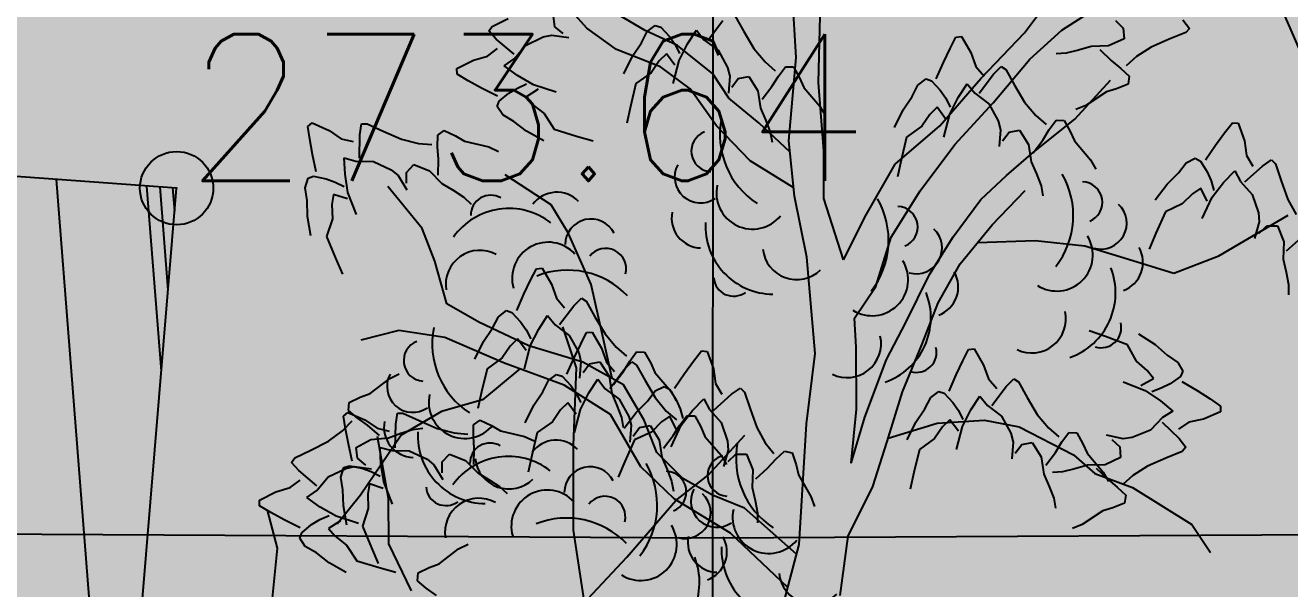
# Model space of a CAD drawing. Header units: millimetres. Extents: x 524954 to 526204, y 9523489 to 9524010.
# Drawn here: x 525657.51 to 525666.14, y 9523613.57 to 9523617.41 of the extents above; entities that cross this region are included whole.
import ezdxf

# ---------------------------------------------------------------- set-up
doc = ezdxf.new("R2010")
doc.units = ezdxf.units.MM
doc.header["$PDMODE"] = 32
doc.header["$PDSIZE"] = 0.5
doc.linetypes.add('ACAD_ISO12W100', pattern=[21, 12, -3, 0, -3, 0, -3])
for name, color, linetype in [('Arbre', 34, 'ACAD_ISO12W100'), ('Bati', 6, 'Continuous'), ('Bati_H', 1, 'Continuous'), ('Route - Route de la corniche de Brazzaville - Restitution en plan - GEM_1_2TPC', 7, 'Continuous'), ('Route - Route de la corniche de Brazzaville - Tabulations', 7, 'Continuous'), ('TopoAlt', 3, 'Continuous'), ('TOPOJIS', 7, 'Continuous')]:
    doc.layers.add(name, color=color, linetype=linetype)
doc.styles.add('Simplex 1.0', font='Simplex.shx', dxfattribs={"width": 0.99, "height": 1})

# ---------------------------------------------------------------- blocks, each defined once
blk = doc.blocks.new('TCPOINT M')
at = {"color": 0}
blk.add_point((0, 0), dxfattribs=at)
at = {"layer": 'TopoAlt', "style": 'Simplex 1.0', "width": 0.99}
blk.add_attdef('ALT', (0.15, 0.15), '', height=1, dxfattribs=at)
blk = doc.blocks.new('v088')
at = {"color": 3, "linetype": 'Continuous'}
for p, q in [((-0.0239, 12.3184), (0.0161, 12.3965)), ((0.0161, 12.3965), (0.0546, 12.3999)), ((0.0546, 12.3999), (0.1184, 12.2906)), ((-0.0686, 12.2238), (-0.0239, 12.3184)), ((0.1184, 12.2906), (0.1522, 12.1952)), ((-0.1179, 12.1126), (-0.0686, 12.2238)), ((0.1522, 12.1952), (0.2074, 12.1313)), ((0.2717, 12.1435), (0.3242, 12.1966)), ((0.3242, 12.1966), (0.3557, 12.1751)), ((0.3557, 12.1751), (0.415, 12.0689)), ((-0.2428, 12.0693), (-0.1881, 12.111)), ((-0.1881, 12.111), (-0.1505, 12.0986)), ((-0.1505, 12.0986), (-0.0915, 12.0354)), ((0.0317, 11.9844), (0.0922, 12.0781)), ((0.0922, 12.0781), (0.1437, 12.0135)), ((0.1746, 12.0155), (0.2717, 12.1435)), ((-0.344, 11.9013), (-0.2828, 11.9912)), ((-0.2828, 11.9912), (-0.2428, 12.0693)), ((-0.0915, 12.0354), (-0.0536, 11.98)), ((0.1437, 12.0135), (0.2395, 11.9416)), ((0.415, 12.0689), (0.4841, 11.9528)), ((-0.4033, 11.7804), (-0.344, 11.9013)), ((-0.1123, 11.9179), (-0.1618, 11.8694)), ((-0.0542, 11.8389), (-0.1123, 11.9179)), ((-0.0536, 11.98), (-0.0225, 11.9193)), ((-0.0252, 11.8718), (0.0317, 11.9844)), ((0.2395, 11.9416), (0.3048, 11.8248)), ((0.4841, 11.9528), (0.5601, 11.8616)), ((-0.1618, 11.8694), (-0.2169, 11.7884)), ((-0.066, 11.7153), (-0.0252, 11.8718)), ((0.3048, 11.8248), (0.32, 11.7651)), ((0.5601, 11.8616), (0.6304, 11.8005)), ((0.6527, 11.7656), (0.6994, 11.8293)), ((0.6994, 11.8293), (0.7544, 11.828)), ((0.7544, 11.828), (0.796, 11.7537)), ((1.0886, 11.7676), (1.1424, 11.8368)), ((1.1424, 11.8368), (1.1809, 11.833)), ((1.1809, 11.833), (1.2232, 11.7138)), ((-0.2169, 11.7884), (-0.3202, 11.714)), ((0.32, 11.7651), (0.3106, 11.6498)), ((0.3344, 11.6895), (0.378, 11.7487)), ((0.378, 11.7487), (0.4498, 11.7623)), ((0.4498, 11.7623), (0.5114, 11.6644)), ((0.6075, 11.6944), (0.6527, 11.7656)), ((0.796, 11.7537), (0.824, 11.6885)), ((1.027, 11.683), (1.0886, 11.7676)), ((-0.3202, 11.714), (-0.3572, 11.5582)), ((0.5114, 11.6644), (0.5299, 11.5465)), ((0.5418, 11.6075), (0.6075, 11.6944)), ((0.824, 11.6885), (0.9344, 11.5607)), ((0.9578, 11.583), (1.027, 11.683)), ((1.2232, 11.7138), (1.2386, 11.6137)), ((-0.3572, 11.5582), (-0.3824, 11.4437)), ((0.7732, 11.4945), (0.827, 11.5637)), ((0.827, 11.5637), (0.8886, 11.5945)), ((0.8886, 11.5945), (0.9232, 11.5753)), ((0.9232, 11.5753), (0.9693, 11.5022)), ((0.9344, 11.5607), (0.97, 11.497)), ((1.2386, 11.6137), (1.2809, 11.5407)), ((1.3463, 11.5407), (1.4079, 11.583)), ((1.4079, 11.583), (1.4348, 11.556)), ((1.4348, 11.556), (1.4733, 11.4406)), ((0.5299, 11.5465), (0.5653, 11.4632)), ((0.6962, 11.4176), (0.7732, 11.4945)), ((0.9693, 11.5022), (0.9963, 11.4406)), ((1.0809, 11.4291), (1.1578, 11.5099)), ((1.1578, 11.5099), (1.1963, 11.4368)), ((1.2271, 11.433), (1.3463, 11.5407)), ((-1.2987, 11.3921), (-1.2695, 11.4174)), ((-1.2853, 11.3054), (-1.2987, 11.3921)), ((-1.2695, 11.4174), (-1.1537, 11.3664)), ((-0.9434, 11.3371), (-0.9319, 11.4109)), ((-0.9319, 11.4109), (-0.8938, 11.412)), ((-0.8938, 11.412), (-0.7835, 11.3608)), ((0.5653, 11.4632), (0.5962, 11.3829)), ((0.6155, 11.3099), (0.6962, 11.4176)), ((0.927, 11.3906), (0.8693, 11.3522)), ((0.9693, 11.3022), (0.927, 11.3906)), ((0.9963, 11.4406), (1.0155, 11.3753)), ((1.004, 11.3291), (1.0809, 11.4291)), ((1.1963, 11.4368), (1.2771, 11.3483)), ((1.4733, 11.4406), (1.5194, 11.3137)), ((-1.266, 11.2026), (-1.2853, 11.3054)), ((-1.1537, 11.3664), (-1.0704, 11.3089)), ((-1.0704, 11.3089), (-0.9882, 11.2895)), ((-0.9469, 11.1764), (-0.9434, 11.3371)), ((-0.7835, 11.3608), (-0.6595, 11.3072)), ((-0.6595, 11.3072), (-0.5444, 11.2779)), ((-0.4131, 11.2545), (-0.4126, 11.3334)), ((-0.4126, 11.3334), (-0.3673, 11.3647)), ((-0.3673, 11.3647), (-0.2901, 11.3288)), ((-0.2901, 11.3288), (-0.2291, 11.2925)), ((0.5962, 11.3829), (0.6091, 11.3149)), ((0.8693, 11.3522), (0.8001, 11.2829)), ((0.9347, 11.1829), (1.004, 11.3291)), ((1.2771, 11.3483), (1.3194, 11.2214)), ((1.5194, 11.3137), (1.5771, 11.2099)), ((-0.5444, 11.2779), (-0.4516, 11.2697)), ((-0.4079, 11.1703), (-0.4131, 11.2545)), ((-0.2291, 11.2925), (-0.0648, 11.2537)), ((-0.0648, 11.2537), (0.0014, 11.223)), ((0.6847, 11.2291), (0.6193, 11.0829)), ((0.8001, 11.2829), (0.6847, 11.2291)), ((1.3194, 11.2214), (1.3232, 11.1598)), ((-1.2408, 11.0836), (-1.266, 11.2026)), ((-1.0503, 11.1789), (-0.9708, 11.1567)), ((-1.0444, 11.0675), (-1.0503, 11.1789)), ((-0.9708, 11.1567), (-0.851, 11.1547)), ((-0.851, 11.1547), (-0.7296, 11.0984)), ((-0.6257, 11.0796), (-0.5755, 11.1328)), ((-0.5755, 11.1328), (-0.4682, 11.0896)), ((-0.4102, 11.0614), (-0.4079, 11.1703)), ((1.3232, 11.1598), (1.2925, 11.0483)), ((1.3232, 11.0829), (1.3771, 11.1329)), ((1.3771, 11.1329), (1.4502, 11.1329)), ((1.4502, 11.1329), (1.4925, 11.0252)), ((1.5771, 11.2099), (1.6348, 11.1368)), ((1.6502, 11.0983), (1.7079, 11.1522)), ((1.7079, 11.1522), (1.7617, 11.1406)), ((1.7617, 11.1406), (1.7887, 11.0598)), ((-1.3166, 10.9752), (-1.2967, 11.0411)), ((-1.2967, 11.0411), (-1.2589, 11.0531)), ((-1.2589, 11.0531), (-1.1741, 11.0365)), ((-1.0245, 10.9429), (-1.0444, 11.0675)), ((-0.7296, 11.0984), (-0.6822, 11.0589)), ((-0.6822, 11.0589), (-0.6222, 10.96)), ((-0.6263, 11.0061), (-0.6257, 11.0796)), ((-0.4682, 11.0896), (-0.3841, 11.005)), ((0.6193, 11.0829), (0.5731, 10.9752)), ((1.5925, 11.0368), (1.6502, 11.0983)), ((1.7887, 11.0598), (1.8041, 10.9906)), ((-1.3032, 10.8885), (-1.3166, 10.9752)), ((-1.1741, 11.0365), (-1.1109, 11.0139)), ((-1.1109, 11.0139), (-1.0501, 10.983)), ((-0.3841, 11.005), (-0.3065, 10.9583)), ((-0.3065, 10.9583), (-0.2344, 10.9114)), ((1.4925, 11.0252), (1.4886, 10.906)), ((1.5117, 10.9637), (1.5925, 11.0368)), ((1.8041, 10.9906), (1.8887, 10.8444)), ((-1.3, 10.7798), (-1.3032, 10.8885)), ((-1.122, 10.9292), (-1.1336, 10.8608)), ((-1.0286, 10.8992), (-1.122, 10.9292)), ((-0.9657, 10.7922), (-1.0245, 10.9429)), ((-0.2344, 10.9114), (-0.1841, 10.8638)), ((1.4886, 10.906), (1.5079, 10.8175)), ((-1.2771, 10.6471), (-1.3, 10.7798)), ((-1.1336, 10.8608), (-1.1308, 10.7629)), ((1.5079, 10.8175), (1.5233, 10.7329)), ((1.8887, 10.8444), (1.9118, 10.7752)), ((-1.1308, 10.7629), (-1.1708, 10.642)), ((1.5233, 10.7329), (1.5233, 10.6636)), ((-1.1708, 10.642), (-1.1094, 10.4942)), ((-1.1094, 10.4942), (-1.0628, 10.3867)), ((-0.648, 10.3846), (-0.514, 10.4875)), ((-0.514, 10.4875), (-0.4484, 10.5194)), ((-0.7912, 10.3231), (-0.7146, 10.3603)), ((-0.7146, 10.3603), (-0.648, 10.3846)), ((-0.7957, 10.2682), (-0.7912, 10.3231)), ((-0.7348, 10.218), (-0.7957, 10.2682)), ((-0.6662, 10.1688), (-0.7348, 10.218)), ((-2.3098, 7.06), (-2.2004, 7.1132)), ((-1.8828, 7.0578), (-1.8923, 7.1303)), ((-0.8351, 6.9716), (-0.7381, 7.0997)), ((-0.654, 7.1313), (-0.5947, 7.0251)), ((1.9408, 7.0996), (1.9941, 7.049)), ((2.3991, 7.1055), (2.4452, 7.0467)), ((-2.333, 7.0298), (-2.3098, 7.06)), ((-2.283, 6.9743), (-2.333, 7.0298)), ((-2.0833, 6.9307), (-1.963, 6.9891)), ((-1.963, 6.9891), (-1.9025, 7.0009)), ((-1.9025, 7.0009), (-1.7879, 6.9849)), ((-1.8262, 7.0109), (-1.8828, 7.0578)), ((-1.2925, 6.9474), (-1.2526, 7.0255)), ((-1.2526, 7.0255), (-1.1978, 7.0672)), ((-1.1978, 7.0672), (-1.1602, 7.0548)), ((-1.1602, 7.0548), (-1.1012, 6.9916)), ((-1.1012, 6.9916), (-1.0633, 6.9361)), ((-0.978, 6.9406), (-0.9175, 7.0343)), ((-0.9175, 7.0343), (-0.8661, 6.9697)), ((-0.5947, 7.0251), (-0.5257, 6.909)), ((0.8128, 6.9092), (0.8527, 6.9872)), ((0.8527, 6.9872), (0.8913, 6.9906)), ((0.8913, 6.9906), (0.9551, 6.8814)), ((1.9941, 7.049), (1.9988, 6.9761)), ((2.4201, 7.0181), (2.3073, 6.9725)), ((2.4452, 7.0467), (2.4201, 7.0181)), ((-2.3415, 6.858), (-2.2745, 6.9095)), ((-2.1607, 6.8701), (-2.283, 6.9743)), ((-2.1606, 6.8391), (-2.0833, 6.9307)), ((-1.3538, 6.8575), (-1.2925, 6.9474)), ((-1.0633, 6.9361), (-1.0322, 6.8755)), ((-1.0349, 6.828), (-0.978, 6.9406)), ((-0.8661, 6.9697), (-0.7702, 6.8978)), ((-0.5257, 6.909), (-0.4496, 6.8178)), ((0.7681, 6.8145), (0.8128, 6.9092)), ((1.7747, 6.9234), (1.6876, 6.8986)), ((1.8939, 6.9271), (1.7747, 6.9234)), ((1.8337, 6.904), (1.9118, 6.828)), ((1.9988, 6.9761), (1.8939, 6.9271)), ((2.1835, 6.9184), (2.0835, 6.8543)), ((2.3073, 6.9725), (2.1835, 6.9184)), ((-2.5514, 6.7723), (-2.4387, 6.8298)), ((-2.4387, 6.8298), (-2.3415, 6.858)), ((-2.228, 6.7914), (-2.1606, 6.8391)), ((-1.413, 6.7366), (-1.3538, 6.8575)), ((-1.1715, 6.8255), (-1.2266, 6.7446)), ((-1.122, 6.8741), (-1.1715, 6.8255)), ((-1.0639, 6.7951), (-1.122, 6.8741)), ((-1.0757, 6.6715), (-1.0349, 6.828)), ((-0.7702, 6.8978), (-0.705, 6.781)), ((-0.4496, 6.8178), (-0.3793, 6.7567)), ((0.7187, 6.7034), (0.7681, 6.8145)), ((0.9551, 6.8814), (0.9888, 6.786)), ((1.6041, 6.8779), (1.535, 6.8736)), ((1.6876, 6.8986), (1.6041, 6.8779)), ((1.9118, 6.828), (1.9768, 6.7743)), ((2.0835, 6.8543), (2.0142, 6.7921)), ((-2.5502, 6.7337), (-2.5514, 6.7723)), ((-2.4746, 6.6893), (-2.5502, 6.7337)), ((-2.1379, 6.7256), (-2.228, 6.7914)), ((-1.2266, 6.7446), (-1.3299, 6.6702)), ((-0.705, 6.781), (-0.6897, 6.7213)), ((-0.357, 6.7218), (-0.3104, 6.7855)), ((-0.3104, 6.7855), (-0.2553, 6.7842)), ((-0.2553, 6.7842), (-0.2138, 6.7099)), ((0.9888, 6.786), (1.0441, 6.7221)), ((1.0112, 6.6062), (1.1083, 6.7343)), ((1.1083, 6.7343), (1.1609, 6.7873)), ((1.1609, 6.7873), (1.1923, 6.7659)), ((1.1923, 6.7659), (1.2517, 6.6597)), ((1.9768, 6.7743), (2.0342, 6.7201)), ((-2.3827, 6.6392), (-2.4746, 6.6893)), ((-2.1959, 6.6055), (-2.1384, 6.6402)), ((-2.1384, 6.6402), (-2.076, 6.6678)), ((-2.0288, 6.6624), (-2.1379, 6.7256)), ((-1.8748, 6.6127), (-2.0288, 6.6624)), ((-1.3299, 6.6702), (-1.3669, 6.5144)), ((-0.6897, 6.7213), (-0.6991, 6.6059)), ((-0.6753, 6.6457), (-0.6318, 6.7049)), ((-0.6318, 6.7049), (-0.56, 6.7185)), ((-0.56, 6.7185), (-0.4983, 6.6206)), ((-0.4679, 6.5637), (-0.4022, 6.6506)), ((-0.4022, 6.6506), (-0.357, 6.7218)), ((-0.2138, 6.7099), (-0.1857, 6.6447)), ((-0.1857, 6.6447), (-0.0753, 6.5169)), ((0.5538, 6.582), (0.5938, 6.6601)), ((0.5938, 6.6601), (0.6485, 6.7018)), ((0.6485, 6.7018), (0.6861, 6.6893)), ((0.6861, 6.6893), (0.7451, 6.6262)), ((0.8684, 6.5752), (0.9289, 6.6689)), ((0.9289, 6.6689), (0.9803, 6.6043)), ((1.2517, 6.6597), (1.3207, 6.5436)), ((2.0261, 6.6656), (1.9472, 6.6337)), ((2.0342, 6.7201), (2.0261, 6.6656)), ((-2.2745, 6.5836), (-2.3827, 6.6392)), ((-2.2624, 6.5503), (-2.1959, 6.6055)), ((-1.9976, 6.6315), (-2.0798, 6.5781)), ((-2.0798, 6.5781), (-2.0342, 6.5259)), ((-0.4983, 6.6206), (-0.4798, 6.5027)), ((0.4926, 6.4921), (0.5538, 6.582)), ((0.7451, 6.6262), (0.7831, 6.5707)), ((0.7831, 6.5707), (0.8142, 6.5101)), ((0.8114, 6.4626), (0.8684, 6.5752)), ((0.9803, 6.6043), (1.0762, 6.5324)), ((1.879, 6.6139), (1.7385, 6.5203)), ((1.9472, 6.6337), (1.879, 6.6139)), ((-2.2769, 6.5134), (-2.2624, 6.5503)), ((-2.2384, 6.4564), (-2.2769, 6.5134)), ((-2.0342, 6.5259), (-1.9565, 6.4662)), ((-1.3669, 6.5144), (-1.3922, 6.3999)), ((-0.4798, 6.5027), (-0.4444, 6.4194)), ((-0.0753, 6.5169), (-0.0397, 6.4532)), ((0.4333, 6.3712), (0.4926, 6.4921)), ((0.7244, 6.5087), (0.6749, 6.4601)), ((0.7824, 6.4297), (0.7244, 6.5087)), ((1.0762, 6.5324), (1.1414, 6.4156)), ((1.3207, 6.5436), (1.3968, 6.4523)), ((1.7385, 6.5203), (1.6708, 6.4929)), ((-3.5682, 6.3771), (-3.539, 6.4025)), ((-3.539, 6.4025), (-3.4232, 6.3514)), ((-3.2129, 6.3221), (-3.2014, 6.3959)), ((-3.2014, 6.3959), (-3.1633, 6.397)), ((-3.1633, 6.397), (-3.053, 6.3458)), ((-2.1628, 6.412), (-2.2384, 6.4564)), ((-2.0765, 6.3457), (-2.1628, 6.412)), ((-1.9565, 6.4662), (-1.8881, 6.3588)), ((-0.4444, 6.4194), (-0.4135, 6.3391)), ((0.6749, 6.4601), (0.6198, 6.3792)), ((0.7707, 6.306), (0.8114, 6.4626)), ((1.1414, 6.4156), (1.1567, 6.3559)), ((1.3968, 6.4523), (1.4671, 6.3913)), ((1.4894, 6.3564), (1.536, 6.4201)), ((1.536, 6.4201), (1.5911, 6.4188)), ((1.5911, 6.4188), (1.6326, 6.3444)), ((2.6849, 6.3343), (2.7388, 6.4036)), ((2.7388, 6.4036), (2.7772, 6.3997)), ((2.7772, 6.3997), (2.8196, 6.2805)), ((-3.5548, 6.2904), (-3.5682, 6.3771)), ((-3.4232, 6.3514), (-3.3399, 6.2939)), ((-3.2164, 6.1615), (-3.2129, 6.3221)), ((-3.053, 6.3458), (-2.929, 6.2922)), ((-2.6826, 6.2395), (-2.6821, 6.3185)), ((-2.6821, 6.3185), (-2.6368, 6.3497)), ((-2.6368, 6.3497), (-2.5596, 6.3138)), ((-2.5596, 6.3138), (-2.4986, 6.2775)), ((-1.9592, 6.2797), (-2.0765, 6.3457)), ((-1.8881, 6.3588), (-1.7347, 6.313)), ((-1.7347, 6.313), (-1.6219, 6.2812)), ((-0.4135, 6.3391), (-0.4006, 6.2711)), ((0.5164, 6.3047), (0.4795, 6.1489)), ((0.6198, 6.3792), (0.5164, 6.3047)), ((1.1567, 6.3559), (1.1472, 6.2405)), ((1.171, 6.2803), (1.2146, 6.3394)), ((1.2146, 6.3394), (1.2864, 6.3531)), ((1.2864, 6.3531), (1.3481, 6.2552)), ((1.4442, 6.2852), (1.4894, 6.3564)), ((1.6326, 6.3444), (1.6606, 6.2793)), ((2.6234, 6.2497), (2.6849, 6.3343)), ((-3.5355, 6.1876), (-3.5548, 6.2904)), ((-3.3399, 6.2939), (-3.2577, 6.2746)), ((-2.929, 6.2922), (-2.8139, 6.2629)), ((-2.8139, 6.2629), (-2.7211, 6.2547)), ((-2.6774, 6.1553), (-2.6826, 6.2395)), ((-2.4986, 6.2775), (-2.3343, 6.2387)), ((-2.3343, 6.2387), (-2.2681, 6.208)), ((1.3481, 6.2552), (1.3665, 6.1373)), ((1.3784, 6.1983), (1.4442, 6.2852)), ((1.6606, 6.2793), (1.771, 6.1515)), ((2.5541, 6.1497), (2.6234, 6.2497)), ((2.8196, 6.2805), (2.8349, 6.1805)), ((-3.5103, 6.0686), (-3.5355, 6.1876)), ((-3.3198, 6.1639), (-3.2403, 6.1417)), ((-3.3139, 6.0525), (-3.3198, 6.1639)), ((-3.2403, 6.1417), (-3.1205, 6.1398)), ((-3.1205, 6.1398), (-2.9991, 6.0834)), ((-2.6797, 6.0464), (-2.6774, 6.1553)), ((0.4795, 6.1489), (0.4542, 6.0345)), ((1.3665, 6.1373), (1.4019, 6.054)), ((1.771, 6.1515), (1.8066, 6.0878)), ((2.3695, 6.0612), (2.4234, 6.1305)), ((2.4234, 6.1305), (2.4849, 6.1612)), ((2.4849, 6.1612), (2.5195, 6.142)), ((2.5195, 6.142), (2.5657, 6.0689)), ((2.8349, 6.1805), (2.8773, 6.1074)), ((2.9427, 6.1074), (3.0042, 6.1497)), ((3.0042, 6.1497), (3.0311, 6.1228)), ((3.0311, 6.1228), (3.0696, 6.0074)), ((-3.5662, 6.0262), (-3.5284, 6.0381)), ((-3.5284, 6.0381), (-3.4436, 6.0215)), ((-3.294, 5.9279), (-3.3139, 6.0525)), ((-2.9991, 6.0834), (-2.9517, 6.044)), ((-2.9517, 6.044), (-2.8917, 5.945)), ((-2.8958, 5.9912), (-2.8952, 6.0647)), ((-2.8952, 6.0647), (-2.845, 6.1178)), ((-2.845, 6.1178), (-2.7377, 6.0747)), ((-2.7377, 6.0747), (-2.6536, 5.99)), ((1.4019, 6.054), (1.4328, 5.9737)), ((2.2926, 5.9843), (2.3695, 6.0612)), ((2.5657, 6.0689), (2.5926, 6.0074)), ((2.6772, 5.9958), (2.7542, 6.0766)), ((2.7542, 6.0766), (2.7926, 6.0035)), ((2.8234, 5.9997), (2.9427, 6.1074)), ((-3.5861, 5.9603), (-3.5662, 6.0262)), ((-3.5727, 5.8736), (-3.5861, 5.9603)), ((-3.4436, 6.0215), (-3.3804, 5.9989)), ((-3.3804, 5.9989), (-3.3196, 5.968)), ((-2.6536, 5.99), (-2.576, 5.9433)), ((1.4328, 5.9737), (1.4458, 5.9057)), ((2.2118, 5.8766), (2.2926, 5.9843)), ((2.5234, 5.9574), (2.4657, 5.9189)), ((2.5657, 5.8689), (2.5234, 5.9574)), ((2.5926, 6.0074), (2.6118, 5.942)), ((2.6003, 5.8958), (2.6772, 5.9958)), ((2.7926, 6.0035), (2.8734, 5.9151)), ((3.0696, 6.0074), (3.1158, 5.8804)), ((-3.5695, 5.7648), (-3.5727, 5.8736)), ((-3.3915, 5.9142), (-3.4031, 5.8459)), ((-3.2981, 5.8843), (-3.3915, 5.9142)), ((-3.2352, 5.7773), (-3.294, 5.9279)), ((-2.576, 5.9433), (-2.5039, 5.8964)), ((-2.5039, 5.8964), (-2.4536, 5.8489)), ((2.4657, 5.9189), (2.3964, 5.8497)), ((2.5311, 5.7497), (2.6003, 5.8958)), ((2.8734, 5.9151), (2.9157, 5.7881)), ((3.1158, 5.8804), (3.1734, 5.7766)), ((-3.4031, 5.8459), (-3.4003, 5.748)), ((2.281, 5.7958), (2.2156, 5.6496)), ((2.3964, 5.8497), (2.281, 5.7958)), ((2.9157, 5.7881), (2.9196, 5.7266)), ((-3.5466, 5.6322), (-3.5695, 5.7648)), ((-3.4003, 5.748), (-3.4403, 5.6271)), ((2.9196, 5.7266), (2.8888, 5.615)), ((2.9196, 5.6496), (2.9734, 5.6996)), ((2.9734, 5.6996), (3.0465, 5.6996)), ((3.0465, 5.6996), (3.0888, 5.5919)), ((-3.4403, 5.6271), (-3.3789, 5.4792)), ((2.2156, 5.6496), (2.1695, 5.5419)), ((3.0888, 5.5919), (3.085, 5.4727)), ((3.1081, 5.5304), (3.1888, 5.6035)), ((-3.3789, 5.4792), (-3.3323, 5.3717)), ((3.085, 5.4727), (3.1042, 5.3842)), ((3.1042, 5.3842), (3.1196, 5.2996)), ((3.1196, 5.2996), (3.1196, 5.2304)), ((-1.7068, 4.8945), (-1.6668, 4.9726)), ((-1.6668, 4.9726), (-1.6283, 4.976)), ((-1.6283, 4.976), (-1.5645, 4.8667)), ((1.8724, 4.9461), (1.762, 4.9854)), ((2.0224, 4.89), (1.8724, 4.9461)), ((2.0987, 4.9642), (2.2113, 4.8904)), ((-1.7514, 4.7999), (-1.7068, 4.8945)), ((-1.5645, 4.8667), (-1.5307, 4.7714)), ((0.8993, 4.7791), (0.9393, 4.8572)), ((0.9393, 4.8572), (0.9778, 4.8606)), ((0.9778, 4.8606), (1.0416, 4.7513)), ((2.0834, 4.7783), (2.0224, 4.89)), ((2.2113, 4.8904), (2.2929, 4.8185)), ((-1.8008, 4.6887), (-1.7514, 4.7999)), ((-1.5307, 4.7714), (-1.4755, 4.7074)), ((-1.4112, 4.7196), (-1.3587, 4.7727)), ((-1.3587, 4.7727), (-1.3272, 4.7513)), ((-1.3272, 4.7513), (-1.2679, 4.6451)), ((0.8546, 4.6845), (0.8993, 4.7791)), ((1.0416, 4.7513), (1.0754, 4.656)), ((2.1569, 4.7135), (2.0834, 4.7783)), ((2.2929, 4.8185), (2.3654, 4.7691)), ((2.3654, 4.7691), (2.4, 4.7096)), ((-3.1435, 4.5571), (-3.0095, 4.66)), ((-3.0095, 4.66), (-2.9439, 4.6918)), ((-1.9257, 4.6454), (-1.871, 4.6871)), ((-1.871, 4.6871), (-1.8334, 4.6747)), ((-1.8334, 4.6747), (-1.7744, 4.6115)), ((-1.5083, 4.5916), (-1.4112, 4.7196)), ((0.8053, 4.5733), (0.8546, 4.6845)), ((1.1948, 4.6042), (1.2474, 4.6573)), ((1.2474, 4.6573), (1.2789, 4.6359)), ((2.1133, 4.6106), (2.1989, 4.6584)), ((2.1989, 4.6584), (2.1569, 4.7135)), ((2.383, 4.6739), (2.3129, 4.6232)), ((2.4, 4.7096), (2.383, 4.6739)), ((-1.9657, 4.5674), (-1.9257, 4.6454)), ((-1.7744, 4.6115), (-1.7365, 4.5561)), ((-1.6512, 4.5605), (-1.5907, 4.6542)), ((-1.5907, 4.6542), (-1.5392, 4.5896)), ((-1.5392, 4.5896), (-1.4434, 4.5178)), ((-1.2679, 4.6451), (-1.1988, 4.529)), ((0.6804, 4.53), (0.7351, 4.5718)), ((0.7351, 4.5718), (0.7727, 4.5593)), ((1.0754, 4.656), (1.1306, 4.592)), ((1.0978, 4.4762), (1.1948, 4.6042)), ((1.2789, 4.6359), (1.3382, 4.5297)), ((1.9921, 4.6376), (2.1424, 4.5777)), ((2.1424, 4.5777), (2.247, 4.5072)), ((2.2532, 4.5924), (2.1892, 4.5691)), ((2.3129, 4.6232), (2.2532, 4.5924)), ((2.3928, 4.6398), (2.497, 4.577)), ((2.497, 4.577), (2.5853, 4.5209)), ((-3.2911, 4.4407), (-3.2867, 4.4956)), ((-3.2867, 4.4956), (-3.2101, 4.5328)), ((-3.2101, 4.5328), (-3.1435, 4.5571)), ((-2.0269, 4.4774), (-1.9657, 4.5674)), ((-1.7952, 4.494), (-1.8447, 4.4455)), ((-1.7371, 4.415), (-1.7952, 4.494)), ((-1.7365, 4.5561), (-1.7054, 4.4954)), ((-1.7081, 4.4479), (-1.6512, 4.5605)), ((-1.4434, 4.5178), (-1.3781, 4.401)), ((-1.1988, 4.529), (-1.1228, 4.4377)), ((0.6404, 4.452), (0.6804, 4.53)), ((0.7727, 4.5593), (0.8317, 4.4961)), ((0.8317, 4.4961), (0.8696, 4.4407)), ((0.9549, 4.4451), (1.0154, 4.5388)), ((1.0154, 4.5388), (1.0668, 4.4742)), ((1.3382, 4.5297), (1.4072, 4.4136)), ((2.247, 4.5072), (2.3325, 4.4356)), ((2.5853, 4.5209), (2.6578, 4.4715)), ((-3.2303, 4.3905), (-3.2911, 4.4407)), ((-2.0862, 4.3565), (-2.0269, 4.4774)), ((-1.8447, 4.4455), (-1.8998, 4.3645)), ((-1.7488, 4.2914), (-1.7081, 4.4479)), ((-1.3781, 4.401), (-1.3629, 4.3412)), ((-1.1228, 4.4377), (-1.0524, 4.3767)), ((-1.0302, 4.3418), (-0.9835, 4.4054)), ((-0.9835, 4.4054), (-0.9285, 4.4041)), ((-0.9285, 4.4041), (-0.8869, 4.3298)), ((0.5791, 4.362), (0.6404, 4.452)), ((0.8696, 4.4407), (0.9007, 4.38)), ((0.898, 4.3325), (0.9549, 4.4451)), ((1.0668, 4.4742), (1.1627, 4.4024)), ((1.1627, 4.4024), (1.228, 4.2856)), ((1.4072, 4.4136), (1.4833, 4.3223)), ((2.3325, 4.4356), (2.262, 4.3926)), ((2.6564, 4.4329), (2.5401, 4.3831)), ((2.6578, 4.4715), (2.6564, 4.4329)), ((-3.3314, 4.3035), (-3.2664, 4.3702)), ((-3.1617, 4.3413), (-3.2303, 4.3905)), ((-3.0788, 4.2707), (-3.1617, 4.3413)), ((-2.9333, 4.2859), (-2.8514, 4.3121)), ((-2.8514, 4.3121), (-2.7828, 4.3211)), ((-1.8998, 4.3645), (-2.0031, 4.2901)), ((-1.3629, 4.3412), (-1.3723, 4.2259)), ((-1.3485, 4.2656), (-1.3049, 4.3248)), ((-1.3049, 4.3248), (-1.2331, 4.3384)), ((-1.2331, 4.3384), (-1.1715, 4.2405)), ((-1.0754, 4.2705), (-1.0302, 4.3418)), ((-0.8869, 4.3298), (-0.8589, 4.2646)), ((0.5199, 4.2411), (0.5791, 4.362)), ((0.7614, 4.3301), (0.7063, 4.2491)), ((0.8109, 4.3786), (0.7614, 4.3301)), ((0.869, 4.2996), (0.8109, 4.3786)), ((0.8572, 4.176), (0.898, 4.3325)), ((1.4833, 4.3223), (1.5536, 4.2613)), ((2.262, 4.3926), (2.1788, 4.3064)), ((2.2601, 4.3616), (2.3751, 4.2494)), ((2.4412, 4.3615), (2.371, 4.3146)), ((2.5401, 4.3831), (2.4412, 4.3615)), ((-3.5467, 4.1705), (-3.4268, 4.2328)), ((-3.4268, 4.2328), (-3.3314, 4.3035)), ((-3.2386, 4.1877), (-3.1373, 4.2436)), ((-3.1373, 4.2436), (-3.0186, 4.2553)), ((-3.0186, 4.2553), (-2.9333, 4.2859)), ((-2.0031, 4.2901), (-2.0401, 4.1343)), ((-1.1715, 4.2405), (-1.153, 4.1227)), ((-1.1411, 4.1837), (-1.0754, 4.2705)), ((-0.8589, 4.2646), (-0.7485, 4.1368)), ((0.7063, 4.2491), (0.603, 4.1747)), ((1.228, 4.2856), (1.2432, 4.2258)), ((1.2432, 4.2258), (1.2338, 4.1105)), ((1.5307, 4.1551), (1.5759, 4.2264)), ((1.5759, 4.2264), (1.6226, 4.29)), ((1.6226, 4.29), (1.6776, 4.2887)), ((1.6776, 4.2887), (1.7191, 4.2144)), ((1.9936, 4.2484), (1.8803, 4.2721)), ((1.9168, 4.2436), (1.9701, 4.193)), ((2.0548, 4.2561), (1.9936, 4.2484)), ((2.1788, 4.3064), (2.0548, 4.2561)), ((2.3751, 4.2494), (2.4212, 4.1906)), ((-3.6561, 4.1174), (-3.5467, 4.1705)), ((-3.2291, 4.1152), (-3.2386, 4.1877)), ((0.603, 4.1747), (0.566, 4.0189)), ((1.2576, 4.1502), (1.3011, 4.2094)), ((1.3011, 4.2094), (1.373, 4.223)), ((1.373, 4.223), (1.4346, 4.1251)), ((1.465, 4.0683), (1.5307, 4.1551)), ((1.7191, 4.2144), (1.7472, 4.1493)), ((1.7472, 4.1493), (1.8576, 4.0214)), ((1.9701, 4.193), (1.9747, 4.12)), ((2.396, 4.1621), (2.2833, 4.1164)), ((2.4212, 4.1906), (2.396, 4.1621)), ((-3.6793, 4.0872), (-3.6561, 4.1174)), ((-3.6294, 4.0317), (-3.6793, 4.0872)), ((-3.3093, 4.0465), (-3.2488, 4.0583)), ((-3.2488, 4.0583), (-3.1342, 4.0423)), ((-3.1725, 4.0683), (-3.2291, 4.1152)), ((-2.0401, 4.1343), (-2.0653, 4.0199)), ((-1.153, 4.1227), (-1.1176, 4.0393)), ((-0.7485, 4.1368), (-0.7129, 4.0731)), ((1.4346, 4.1251), (1.4531, 4.0073)), ((1.7506, 4.0673), (1.6636, 4.0426)), ((1.8699, 4.071), (1.7506, 4.0673)), ((1.9747, 4.12), (1.8699, 4.071)), ((2.1595, 4.0623), (2.0595, 3.9982)), ((2.2833, 4.1164), (2.1595, 4.0623)), ((-3.5071, 3.9275), (-3.6294, 4.0317)), ((-3.5069, 3.8964), (-3.4297, 3.988)), ((-3.4297, 3.988), (-3.3093, 4.0465)), ((-1.1176, 4.0393), (-1.0867, 3.9591)), ((0.566, 4.0189), (0.5407, 3.9045)), ((1.4531, 4.0073), (1.4885, 3.9239)), ((1.5801, 4.0219), (1.511, 4.0175)), ((1.6636, 4.0426), (1.5801, 4.0219)), ((1.8097, 4.0479), (1.8877, 3.9719)), ((1.8576, 4.0214), (1.8932, 3.9577)), ((1.8877, 3.9719), (1.9528, 3.9182)), ((2.0595, 3.9982), (1.9902, 3.936)), ((-3.8977, 3.8297), (-3.785, 3.8871)), ((-3.785, 3.8871), (-3.6878, 3.9154)), ((-3.6878, 3.9154), (-3.6208, 3.9668)), ((-3.5743, 3.8488), (-3.5069, 3.8964)), ((-1.0867, 3.9591), (-1.0738, 3.891)), ((1.4885, 3.9239), (1.5194, 3.8437)), ((1.9528, 3.9182), (2.0102, 3.864)), ((-3.8965, 3.791), (-3.8977, 3.8297)), ((-3.4842, 3.783), (-3.5743, 3.8488)), ((1.5194, 3.8437), (1.5323, 3.7756)), ((2.002, 3.8096), (1.9231, 3.7776)), ((2.0102, 3.864), (2.002, 3.8096)), ((-3.8209, 3.7466), (-3.8965, 3.791)), ((-3.729, 3.6966), (-3.8209, 3.7466)), ((-3.4847, 3.6976), (-3.4223, 3.7252)), ((-3.3751, 3.7197), (-3.4842, 3.783)), ((-3.2212, 3.6701), (-3.3751, 3.7197)), ((1.855, 3.7579), (1.7144, 3.6642)), ((1.9231, 3.7776), (1.855, 3.7579)), ((-3.6208, 3.641), (-3.729, 3.6966)), ((-3.6087, 3.6076), (-3.5422, 3.6629)), ((-3.5422, 3.6629), (-3.4847, 3.6976)), ((-3.3439, 3.6889), (-3.4261, 3.6355)), ((-3.4261, 3.6355), (-3.3805, 3.5833)), ((1.7144, 3.6642), (1.6468, 3.6368)), ((-3.6232, 3.5708), (-3.6087, 3.6076)), ((-3.5847, 3.5138), (-3.6232, 3.5708)), ((-3.3805, 3.5833), (-3.3028, 3.5236)), ((-3.5091, 3.4694), (-3.5847, 3.5138)), ((-3.4228, 3.4031), (-3.5091, 3.4694)), ((-3.3028, 3.5236), (-3.2344, 3.4162)), ((-3.3055, 3.337), (-3.4228, 3.4031)), ((-3.2344, 3.4162), (-3.081, 3.3703)), ((-3.081, 3.3703), (-2.9682, 3.3386))]:
    blk.add_line(p, q, dxfattribs=at)
at = {"linetype": 'Continuous'}
for p, q in [((0.2897, 11.7219), (0.1969, 11.9998)), ((0.2697, 11.1929), (0.2897, 11.7219)), ((-0.9914, 10.8307), (-1.0686, 11.252)), ((1.1882, 10.9882), (1.4374, 11.2608)), ((0.2693, 10.6145), (0.2697, 11.1929)), ((0.9679, 10.8157), (1.1882, 10.9882)), ((-0.9911, 10.5198), (-0.9914, 10.8307)), ((0.6339, 10.4293), (0.9679, 10.8157)), ((-1.7492, 10.4915), (-1.8168, 10.7513)), ((0.3448, 10.1217), (0.2693, 10.6145)), ((-1.8059, 9.9306), (-1.7492, 10.4915)), ((-0.8352, 10.1996), (-0.9911, 10.5198)), ((0.3358, 10.1122), (0.6339, 10.4293)), ((-0.2365, 6.8477), (-0.2742, 7.4626)), ((-1.6648, 7.048), (-1.9323, 7.3471)), ((1.3209, 7.0171), (1.4418, 7.1813)), ((1.5755, 7.0348), (1.778, 7.1634)), ((-1.2665, 7.0314), (-1.4491, 7.1395)), ((-0.0837, 6.6768), (-0.0745, 7.1309)), ((-1.4628, 6.9029), (-1.6648, 7.048)), ((-1.0467, 6.9303), (-1.2665, 7.0314)), ((1.0227, 6.7061), (1.3209, 7.0171)), ((1.3557, 6.8374), (1.5755, 7.0348)), ((-1.1618, 6.7848), (-1.4628, 6.9029)), ((-0.8063, 6.7363), (-1.0467, 6.9303)), ((-0.2869, 6.2807), (-0.2365, 6.8477)), ((1.107, 6.54), (1.3557, 6.8374)), ((-0.9597, 6.6336), (-1.1618, 6.7848)), ((-0.6972, 6.5707), (-0.8063, 6.7363)), ((-0.0491, 6.2111), (-0.0837, 6.6768)), ((0.7433, 6.3831), (1.0227, 6.7061)), ((1.6628, 6.4272), (1.906, 6.6935)), ((-0.7803, 6.3824), (-0.9597, 6.6336)), ((-0.4884, 6.4009), (-0.6972, 6.5707)), ((0.8455, 6.2546), (1.107, 6.54)), ((-0.5514, 6.1446), (-0.7803, 6.3824)), ((-0.2789, 6.2036), (-0.4884, 6.4009)), ((0.4379, 6.1217), (0.7433, 6.3831)), ((1.3814, 6.2037), (1.6628, 6.4272)), ((-0.2479, 5.9022), (-0.2869, 6.2807)), ((-0.0486, 5.8877), (-0.0491, 6.2111)), ((0.6096, 5.9388), (0.8455, 6.2546)), ((-0.2539, 5.9607), (-0.5514, 6.1446)), ((1.1982, 6.0444), (1.3814, 6.2037)), ((-1.9071, 5.8427), (-2.2223, 6.0475)), ((0.2399, 5.7756), (0.4379, 6.1217)), ((1.0213, 5.879), (1.1982, 6.0444)), ((-2.7868, 5.6812), (-3.0229, 5.9686)), ((-0.1646, 5.4873), (-0.2479, 5.9022)), ((0.0846, 5.4676), (-0.0486, 5.8877)), ((0.4109, 5.6237), (0.6096, 5.9388)), ((0.8338, 5.6263), (1.0213, 5.879)), ((1.0995, 5.7065), (1.3247, 5.9413)), ((-1.7911, 5.6523), (-1.9071, 5.8427)), ((0.0846, 5.4676), (0.2399, 5.7756)), ((0.8812, 5.4407), (1.0995, 5.7065)), ((2.6462, 5.4963), (3.1193, 5.7735)), ((-2.7013, 5.4591), (-2.7868, 5.6812)), ((-1.6346, 5.3011), (-1.7911, 5.6523)), ((0.3061, 5.2857), (0.4109, 5.6237)), ((0.6713, 5.3679), (0.8338, 5.6263)), ((1.0006, 5.5861), (1.394, 5.6007)), ((1.394, 5.6007), (1.7306, 5.5642)), ((1.7306, 5.5642), (1.9997, 5.4827)), ((-2.6206, 5.1685), (-2.7013, 5.4591)), ((-0.1073, 4.8293), (-0.1646, 5.4873)), ((0.7312, 5.1764), (0.8812, 5.4407)), ((1.9997, 5.4827), (2.3377, 5.3779)), ((2.3377, 5.3779), (2.6462, 5.4963)), ((0.5102, 5.0412), (0.6713, 5.3679)), ((-1.5592, 4.9668), (-1.6346, 5.3011)), ((0.1613, 5.0712), (0.3061, 5.2857)), ((0.6191, 4.888), (0.7312, 5.1764)), ((-2.4003, 5.0425), (-2.6206, 5.1685)), ((-2.0611, 4.8817), (-2.4003, 5.0425)), ((0.1717, 4.8724), (0.1613, 5.0712)), ((0.3786, 4.7897), (0.5102, 5.0412)), ((-2.9464, 4.9876), (-3.2062, 4.92)), ((-2.6344, 4.9381), (-2.9464, 4.9876)), ((-2.2328, 4.7662), (-2.6344, 4.9381)), ((-1.4917, 4.6586), (-1.5592, 4.9668)), ((-1.6919, 4.7713), (-2.0611, 4.8817)), ((-0.1657, 4.3492), (-0.1073, 4.8293)), ((0.1743, 4.4496), (0.1717, 4.8724)), ((0.489, 4.5681), (0.6191, 4.888)), ((-1.8192, 4.6131), (-2.2328, 4.7662)), ((-1.415, 4.6154), (-1.6919, 4.7713)), ((0.2314, 4.3948), (0.3786, 4.7897)), ((-2.1227, 4.7254), (-2.3768, 4.5144)), ((-1.5041, 4.4145), (-1.8192, 4.6131)), ((-1.2732, 4.3758), (-1.415, 4.6154)), ((-2.3768, 4.5144), (-2.655, 4.434)), ((0.3841, 4.2301), (0.489, 4.5681)), ((-2.655, 4.434), (-2.9315, 4.2727)), ((-1.2976, 4.0581), (-1.5041, 4.4145)), ((0.1384, 4.0819), (0.1743, 4.4496)), ((-1.1877, 4.1537), (-1.2732, 4.3758)), ((-0.2169, 3.5272), (-0.1657, 4.3492)), ((0.1384, 4.0819), (0.2314, 4.3948)), ((0.3911, 4.2526), (0.7235, 4.3553)), ((0.7235, 4.3553), (1.0465, 4.3745)), ((1.0465, 4.3745), (1.2838, 4.3297)), ((1.2838, 4.3297), (1.6547, 4.1385)), ((-2.9315, 4.2727), (-3.209, 3.8627)), ((0.2848, 3.9233), (0.3841, 4.2301)), ((-1.0099, 3.9771), (-1.1877, 4.1537)), ((-1.0692, 3.839), (-1.2976, 4.0581)), ((1.6547, 4.1385), (1.8004, 4.0109)), ((-0.8085, 3.8631), (-1.0099, 3.9771)), ((1.8004, 4.0109), (2.0573, 3.9168)), ((0.1177, 3.584), (0.2848, 3.9233)), ((2.0573, 3.9168), (2.4606, 3.664)), ((-3.209, 3.8627), (-3.3666, 3.6666)), ((-0.6849, 3.6045), (-1.0692, 3.839)), ((-0.589, 3.7744), (-0.8085, 3.8631)), ((-0.2343, 3.4611), (-0.589, 3.7744)), ((2.4606, 3.664), (2.589, 3.4739)), ((-0.2941, 3.234), (-0.6849, 3.6045)), ((0.064, 3.1786), (0.1177, 3.584)), ((-0.3436, 3.0457), (-0.2169, 3.5272))]:
    blk.add_line(p, q, dxfattribs=at)
at = {"color": 3, "linetype": 'Continuous'}
for centre, major_axis, start_param, end_param in [((-0.3005, 11.0717), (0.0964, 0.0964), 0.254619, 2.377018), ((0.1501, 11.0237), (0.1445, 0.1445), 6.263619, 7.998733), ((-0.1756, 10.6509), (0.3298, 0.3298), 0.12682, 1.733702), ((0.3829, 10.8698), (-0.1246, 0.1246), 4.396235, 7.060094), ((0.2754, 10.7857), (0.3995, 0.3995), 4.836335, 6.022049), ((0.8987, 10.8757), (0.099, 0.099), 4.31771, 7.031286), ((0.0911, 10.6412), (0.1741, 0.1741), 6.236163, 8.918901), ((-0.3757, 10.5998), (0.1641, 0.1641), 0.282297, 2.520721), ((0.4834, 10.7051), (-0.099, 0.099), 3.680741, 6.394318), ((1.0287, 10.7332), (-0.1246, 0.1246), 2.081137, 4.744996), ((0.2226, 10.1318), (-0.3995, 0.3995), 4.689978, 5.875693), ((0.7276, 10.5169), (-0.1741, 0.1741), 1.793126, 4.475865), ((1.1114, 10.4666), (-0.1445, 0.1445), 2.713295, 4.448408), ((0.6623, 10.2582), (-0.3298, 0.3298), 2.69514, 4.302022), ((-0.1929, 6.3242), (-0.3995, 0.3995), 0.587708, 1.773422), ((-0.8122, 6.2095), (-0.099, 0.099), -0.421529, 2.292047), ((-0.8896, 6.0328), (0.1246, 0.1246), 1.864761, 4.52862), ((1.088, 5.7707), (-0.3995, 0.3995), 3.265538, 4.451253), ((-0.535, 5.9246), (0.1741, 0.1741), 2.133893, 4.816631), ((1.7113, 5.8608), (0.099, 0.099), 4.31771, 7.031286), ((-2.32, 5.773), (0.0964, 0.0964), 0.254619, 2.377018), ((-1.8693, 5.7251), (0.1445, 0.1445), 6.263619, 7.998733), ((-0.1718, 5.6024), (0.3995, 0.3995), 4.836335, 6.022049), ((-2.1951, 5.3523), (0.3298, 0.3298), 0.12682, 1.733702), ((-0.8824, 5.7538), (-0.1445, 0.1445), 0.590553, 2.325666), ((0.4516, 5.6925), (0.099, 0.099), 4.31771, 7.031286), ((1.8413, 5.7182), (-0.1246, 0.1246), 2.081137, 4.744996), ((-1.6366, 5.5711), (-0.1246, 0.1246), 4.396235, 7.060094), ((-0.3902, 5.7004), (0.3298, 0.3298), 2.307735, 3.914618), ((-1.9284, 5.3425), (0.1741, 0.1741), 6.236163, 8.918901), ((0.5816, 5.5499), (0.1246, 0.1246), 3.651933, 6.315792), ((1.5402, 5.502), (0.1741, 0.1741), 3.363922, 6.046661), ((-2.3952, 5.3012), (-0.1641, 0.1641), -1.288499, 0.949924), ((-1.536, 5.4064), (0.099, 0.099), 5.251538, 7.965114), ((-0.2336, 5.5657), (-0.1641, 0.1641), 0.892416, 3.130839), ((1.924, 5.4517), (-0.1445, 0.1445), 2.713295, 4.448408), ((-1.7969, 4.8332), (0.3995, 0.3995), 6.260774, 7.446489), ((0.2804, 5.3337), (0.1741, 0.1741), 3.363922, 6.046661), ((0.6642, 5.2834), (-0.1445, 0.1445), 2.713295, 4.448408), ((1.4749, 5.2432), (0.3298, 0.3298), 4.265936, 5.872819), ((-0.6635, 5.357), (0.0964, 0.0964), 2.435534, 4.557933), ((0.2152, 5.0749), (-0.3298, 0.3298), 2.69514, 4.302022), ((1.3699, 5.0654), (-0.1641, 0.1641), 1.908121, 4.146545), ((-2.1547, 4.8961), (-0.3995, 0.3995), 0.587708, 1.773422), ((1.844, 5.0056), (-0.0964, 0.0964), 2.051824, 4.174223), ((0.1101, 4.8971), (-0.1641, 0.1641), 1.908121, 4.146545), ((-2.774, 4.7815), (-0.099, 0.099), -0.421529, 2.292047), ((0.5842, 4.8373), (0.0964, 0.0964), 3.62262, 5.745019), ((-2.8514, 4.6047), (-0.1246, 0.1246), 0.293965, 2.957824), ((-2.4968, 4.4965), (0.1741, 0.1741), 2.133893, 4.816631), ((-2.8441, 4.3258), (-0.1445, 0.1445), 0.590553, 2.325666), ((-2.352, 4.2724), (0.3298, 0.3298), 2.307735, 3.914618), ((-0.0823, 4.1124), (0.3995, 0.3995), 2.158504, 3.344219), ((-2.1954, 4.1377), (0.1641, 0.1641), 2.463212, 4.701636), ((-0.7016, 3.9977), (0.099, 0.099), 1.149268, 3.862844), ((-2.6253, 3.929), (0.0964, 0.0964), 2.435534, 4.557933), ((-0.779, 3.821), (0.1246, 0.1246), 1.864761, 4.52862), ((-0.4244, 3.7128), (0.1741, 0.1741), 2.133893, 4.816631), ((-0.7718, 3.542), (-0.1445, 0.1445), 0.590553, 2.325666), ((-0.2796, 3.4886), (0.3298, 0.3298), 2.307735, 3.914618), ((-0.1231, 3.3539), (0.1641, 0.1641), 2.463212, 4.701636)]:
    blk.add_ellipse(centre, major_axis=major_axis, ratio=1, start_param=start_param, end_param=end_param, dxfattribs=at)

msp = doc.modelspace()

# ---------------------------------------------------------------- hatches: boundary and pattern name
h = msp.add_hatch(color=254)
h.dxf.hatch_style = 1
h.paths.add_polyline_path([(525935.3355, 9523691.4126), (525939.452, 9523694.4702), (525943.5342, 9523697.5733), (525947.5817, 9523700.7216), (525951.5939, 9523703.9146), (525955.5705, 9523707.1521), (525959.5108, 9523710.4335), (525963.4144, 9523713.7585), (525967.2808, 9523717.1267), (525971.1096, 9523720.5376), (525974.9002, 9523723.9909), (525978.6522, 9523727.486), (525982.3652, 9523731.0226), (525986.0386, 9523734.6003), (525989.6721, 9523738.2186), (525993.2651, 9523741.877), (525996.8173, 9523745.5751), (526000.3281, 9523749.3124), (526003.7972, 9523753.0886), (526007.2242, 9523756.903), (526010.6085, 9523760.7553), (526013.9499, 9523764.6449), (526017.2478, 9523768.5714), (526020.5019, 9523772.5344), (526023.7117, 9523776.5332), (526026.8769, 9523780.5674), (526029.9971, 9523784.6366), (526033.0719, 9523788.7402), (526036.1009, 9523792.8777), (526039.0838, 9523797.0486), (526042.0201, 9523801.2524), (526044.9096, 9523805.4885), (526047.7518, 9523809.7565), (526030.2084, 9523821.2991), (526027.9516, 9523816.9179), (526025.1902, 9523812.8695), (526022.384, 9523808.8519), (526019.5333, 9523804.8659), (526016.6385, 9523800.9117), (526013.7, 9523796.99), (526010.718, 9523793.1011), (526007.6931, 9523789.2456), (526004.6254, 9523785.424), (526001.5156, 9523781.6366), (525998.3638, 9523777.8841), (525995.1705, 9523774.1668), (525991.9361, 9523770.4853), (525988.661, 9523766.8399), (525985.3457, 9523763.2311), (525981.9904, 9523759.6593), (525978.5956, 9523756.1251), (525975.1618, 9523752.6288), (525971.6893, 9523749.1709), (525968.1787, 9523745.7517), (525964.6303, 9523742.3718), (525961.0445, 9523739.0315), (525957.4218, 9523735.7313), (525953.7627, 9523732.4715), (525950.0676, 9523729.2526), (525946.337, 9523726.0749), (525942.5713, 9523722.9389), (525938.771, 9523719.8449), (525934.9365, 9523716.7933), (525931.0684, 9523713.7846), (525927.167, 9523710.819), (525923.233, 9523707.8969), (525919.2668, 9523705.0187), (525915.2688, 9523702.1847), (525911.2395, 9523699.3954), (525907.1795, 9523696.651), (525903.0893, 9523693.9518), (525898.9694, 9523691.2983), (525894.8202, 9523688.6907), (525890.6423, 9523686.1294), (525886.4362, 9523683.6147), (525882.2024, 9523681.1468), (525877.9415, 9523678.7262), (525873.6539, 9523676.353), (525869.3402, 9523674.0276), (525865.001, 9523671.7503), (525860.6367, 9523669.5214), (525856.2479, 9523667.3411), (525851.8352, 9523665.2096), (525847.399, 9523663.1274), (525842.94, 9523661.0945), (525838.4587, 9523659.1113), (525833.9556, 9523657.1781), (525829.4313, 9523655.295), (525824.8864, 9523653.4622), (525820.3214, 9523651.6801), (525815.7369, 9523649.9488), (525811.1334, 9523648.2686), (525806.5116, 9523646.6396), (525801.8719, 9523645.0621), (525797.215, 9523643.5362), (525792.5414, 9523642.0621), (525787.8517, 9523640.6401), (525783.1465, 9523639.2703), (525778.4264, 9523637.9528), (525773.692, 9523636.6879), (525768.9437, 9523635.4756), (525764.1823, 9523634.3162), (525759.4083, 9523633.2097), (525754.6224, 9523632.1564), (525749.825, 9523631.1563), (525745.0168, 9523630.2095), (525740.1983, 9523629.3163), (525735.3703, 9523628.4766), (525730.5332, 9523627.6906), (525725.6877, 9523626.9584), (525720.8343, 9523626.2802), (525715.9737, 9523625.6558), (525711.1065, 9523625.0855), (525706.2332, 9523624.5694), (525701.3545, 9523624.1074), (525696.4709, 9523623.6996), (525691.5832, 9523623.3462), (525686.6918, 9523623.047), (525681.7974, 9523622.8022), (525676.9005, 9523622.6119), (525672.0019, 9523622.4759), (525667.102, 9523622.3944), (525662.2016, 9523622.3673), (525657.3011, 9523622.3947), (525652.4013, 9523622.4765), (525647.5027, 9523622.6128), (525642.6058, 9523622.8035), (525637.7114, 9523623.0485), (525632.8201, 9523623.348), (525627.9323, 9523623.7017), (525623.0488, 9523624.1098), (525618.1701, 9523624.5721), (525613.2969, 9523625.0886), (525608.4297, 9523625.6591), (525603.5691, 9523626.2838), (525598.7158, 9523626.9624), (525593.8703, 9523627.6948), (525589.0416, 9523628.5304), (525585.6401, 9523608.3146), (525590.7014, 9523607.4918), (525595.7716, 9523606.7254), (525600.8499, 9523606.0154), (525605.9358, 9523605.3618), (525611.0287, 9523604.7647), (525616.1279, 9523604.2243), (525621.2328, 9523603.7406), (525626.3427, 9523603.3136), (525631.4571, 9523602.9434), (525636.5753, 9523602.6301), (525641.6966, 9523602.3737), (525646.8205, 9523602.1742), (525651.9463, 9523602.0316), (525657.0733, 9523601.946), (525662.201, 9523601.9173), (525667.3286, 9523601.9456), (525672.4557, 9523602.0309), (525677.5815, 9523602.1732), (525682.7053, 9523602.3724), (525687.8267, 9523602.6285), (525692.9449, 9523602.9415), (525698.0593, 9523603.3114), (525703.1692, 9523603.7381), (525708.2742, 9523604.2215), (525713.3734, 9523604.7616), (525718.4663, 9523605.3583), (525723.5523, 9523606.0116), (525728.6307, 9523606.7213), (525733.7009, 9523607.4874), (525738.7622, 9523608.3099), (525743.8141, 9523609.1885), (525748.856, 9523610.1231), (525753.8871, 9523611.1138), (525758.907, 9523612.1602), (525763.9149, 9523613.2624), (525768.9102, 9523614.4202), (525773.8924, 9523615.6334), (525778.8608, 9523616.9019), (525783.8147, 9523618.2255), (525788.7537, 9523619.604), (525793.6771, 9523621.0374), (525798.5842, 9523622.5253), (525803.4745, 9523624.0677), (525808.3473, 9523625.6644), (525813.2021, 9523627.315), (525818.0383, 9523629.0196), (525822.8552, 9523630.7777), (525827.6523, 9523632.5893), (525832.4289, 9523634.454), (525837.1846, 9523636.3717), (525841.9186, 9523638.3421), (525846.6305, 9523640.365), (525851.3196, 9523642.4402), (525855.9854, 9523644.5673), (525860.6272, 9523646.7461), (525865.2445, 9523648.9763), (525869.8368, 9523651.2578), (525874.4035, 9523653.5901), (525878.9439, 9523655.973), (525883.4576, 9523658.4062), (525887.944, 9523660.8894), (525892.4025, 9523663.4222), (525896.8326, 9523666.0045), (525901.2337, 9523668.6359), (525905.6053, 9523671.3159), (525909.9469, 9523674.0444), (525914.2579, 9523676.821), (525918.5377, 9523679.6453), (525922.7859, 9523682.5169), (525927.002, 9523685.4356), (525931.1854, 9523688.4009)])
at = {"layer": 'Bati_H'}
h = msp.add_hatch(dxfattribs=at)
h.set_pattern_fill('HCOV04', color=8, scale=7, angle=337.5, style=0)
h.set_pattern_definition([(22.5, (0, 0), (-0.66969600664, 1.6167891819), []), (22.5, (0.1143, -0.0474), (-0.66969600664, 1.6167891819), []), (22.5, (0.2286, -0.0947), (-0.66969600664, 1.6167891819), []), (22.5, (0.343, -0.142), (-0.66969600664, 1.6167891819), []), (22.5, (1.1432, -0.4735), (-0.66969600664, 1.6167891819), [])])
h.paths.add_polyline_path([(525675.6668, 9523622.8633), (525678.3966, 9523616.9869), (525668.1339, 9523612.8246), (525665.5092, 9523618.8415)])
h = msp.add_hatch(dxfattribs=at)
h.set_pattern_fill('HCOV04', color=8, scale=7, angle=229.5, style=0)
h.set_pattern_definition([(274.5, (0, 0), (1.74460533403, 0.13730341752), []), (274.5, (-0.0804, -0.0941), (1.74460533403, 0.13730341752), []), (274.5, (-0.1607, -0.1882), (1.74460533403, 0.13730341752), []), (274.5, (-0.2411, -0.2823), (1.74460533403, 0.13730341752), []), (274.5, (-0.8037, -0.941), (1.74460533403, 0.13730341752), [])])
h.paths.add_polyline_path([(525652.736, 9523616.7241), (525652.2265, 9523607.2614), (525657.778, 9523607.0499), (525658.5457, 9523616.3023)])

# ---------------------------------------------------------------- linework, layer by layer
at = {"layer": 'Bati', "flags": 128}
for points in [[(525675.6668, 9523622.8633), (525678.3966, 9523616.9869), (525668.1339, 9523612.8246), (525665.5092, 9523618.8415), (525665.5092, 9523618.8415)], [(525652.736, 9523616.7241), (525652.2265, 9523607.2614), (525657.778, 9523607.0499), (525658.5457, 9523616.3023), (525658.5457, 9523616.3023)]]:
    msp.add_lwpolyline(points, close=True, dxfattribs=at)
at = {"layer": 'Route - Route de la corniche de Brazzaville - Restitution en plan - GEM_1_2TPC', "flags": 128}
msp.add_lwpolyline([(525627.2755, 9523615.2773), (525632.2569, 9523614.9168), (525637.242, 9523614.6116), (525642.2301, 9523614.3618), (525647.2208, 9523614.1675), (525652.2133, 9523614.0286), (525657.207, 9523613.9452), (525662.2013, 9523613.9173), (525667.1957, 9523613.9449), (525672.1894, 9523614.028), (525677.1819, 9523614.1666), (525682.1725, 9523614.3606), (525687.1607, 9523614.61), (525692.1458, 9523614.9149), (525697.1272, 9523615.2752), (525702.1043, 9523615.6907), (525707.0765, 9523616.1616), (525712.0432, 9523616.6876)], dxfattribs=at)
at = {"layer": 'Route - Route de la corniche de Brazzaville - Tabulations'}
msp.add_line((525662.2016, 9523623.4173), (525662.1998, 9523563.4173), dxfattribs=at)

# ---------------------------------------------------------------- block references
at = {"layer": 'Arbre'}
for p in [(525663.008, 9523610.345), (525660.983, 9523603.356)]:
    msp.add_blockref('v088', p, dxfattribs=at)
at = {"layer": 'TOPOJIS'}
ref = msp.add_blockref('TCPOINT M', (525658.5457, 9523616.3023, 273.64), dxfattribs=at)
ref.add_attrib('ALT', '273.64', (525658.5957, 9523616.3523, 273.64), dxfattribs={"layer": 'TopoAlt', "height": 1, "style": 'Simplex 1.0', "width": 0.99})

doc.saveas('drawing.dxf')
